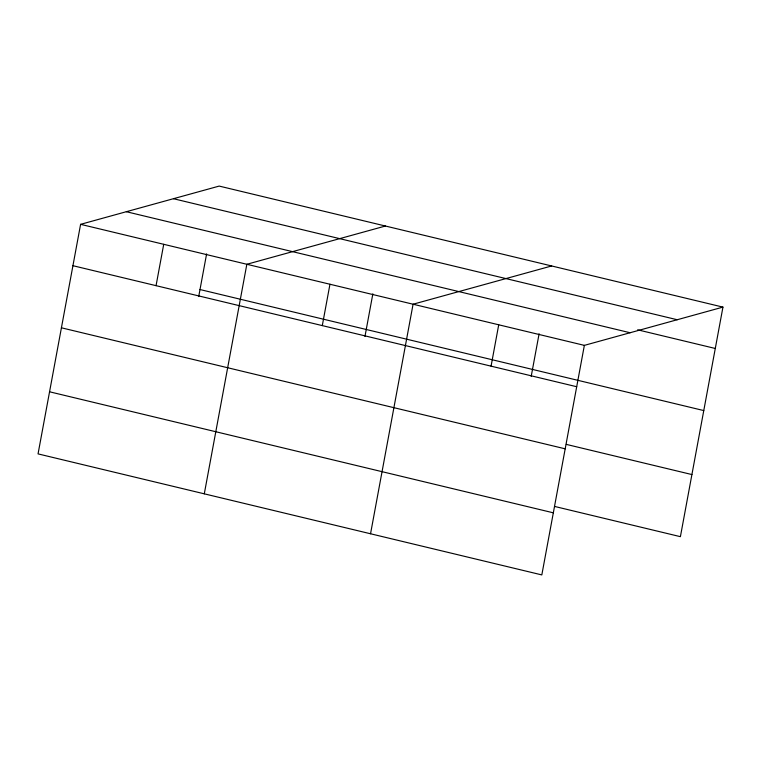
<?xml version="1.0" encoding="UTF-8"?>
<svg xmlns="http://www.w3.org/2000/svg" width="761" height="761" viewBox="0 0 761 761"><rect width="100%" height="100%" fill="white"/><g stroke="black" fill="none" stroke-linecap="round" stroke-linejoin="round"><path stroke-width="1.14" d="M722.95 307.111L219.178 186.084L80.599 224.333L38.05 453.889L541.822 574.916L584.362 345.37L722.95 307.111L680.401 536.667L554.798 506.484M156.053 285.67L163.72 244.31M198.707 296.524L206.612 253.889M204.29 493.832L246.84 264.276L385.427 226.017M322.293 325.603L329.96 284.243M364.957 336.467L372.852 293.832M370.54 533.775L413.08 304.219L551.668 265.96M491.064 366.155L498.721 324.795M531.197 376.4L539.102 333.775M173.451 198.707L677.214 319.734M637.632 329.817L715.283 348.471M126.326 211.71L630.098 332.738M80.599 224.333L584.362 345.37M200 289.541L703.773 410.569M72.932 265.694L576.705 386.731M566.308 444.386L691.911 474.56M61.422 327.801L565.195 448.828M49.56 391.791L553.333 512.819"/></g></svg>
